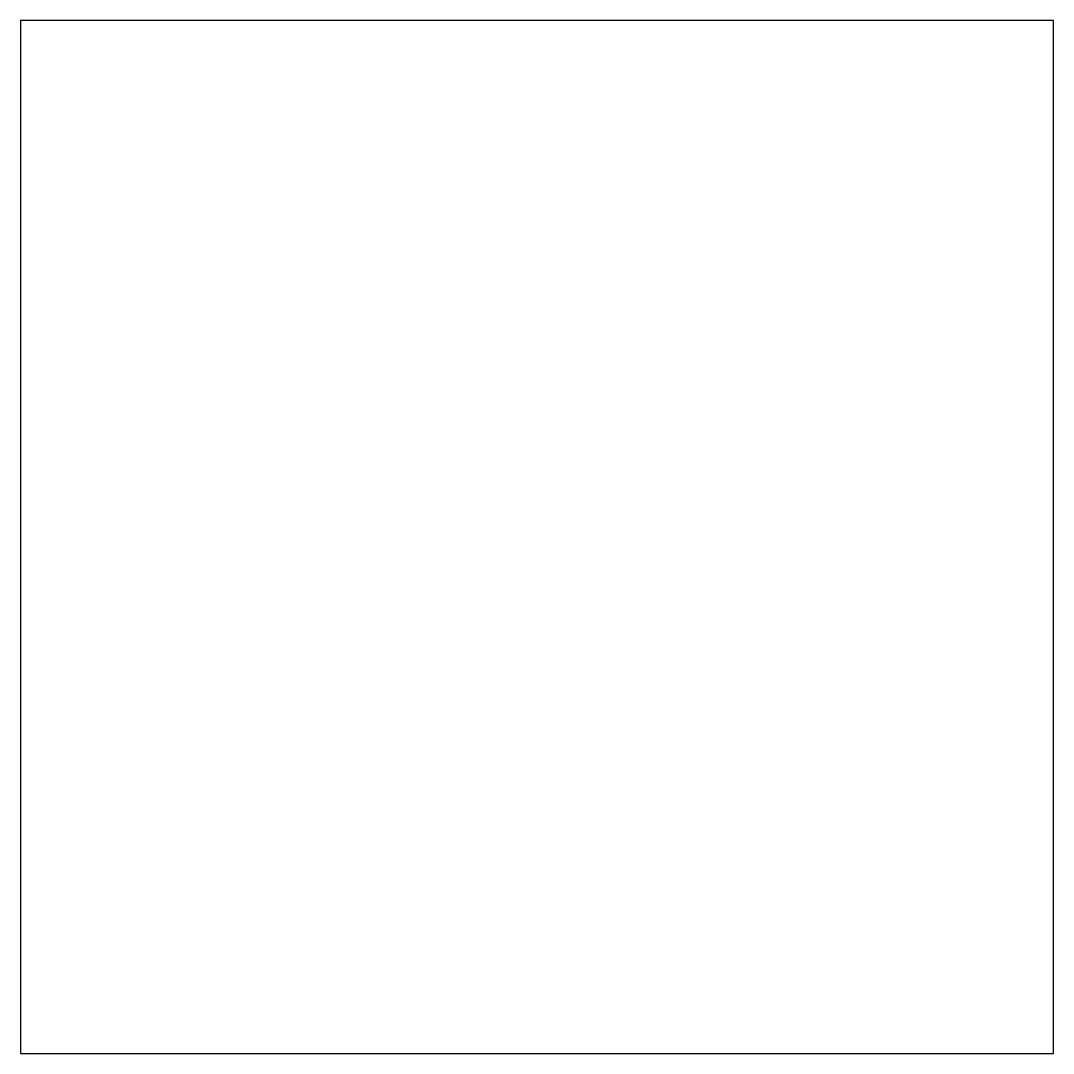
# Model space of a CAD drawing. Header units: millimetres. Extents: x -1 to 1, y -1 to 1.
import ezdxf

# ---------------------------------------------------------------- set-up
doc = ezdxf.new("R2010")
doc.units = ezdxf.units.MM
doc.layers.add('jidou1', color=3, linetype='Continuous')

msp = doc.modelspace()

# ---------------------------------------------------------------- linework, layer by layer
at = {"layer": 'jidou1', "color": 3, "linetype": 'Continuous'}
msp.add_lwpolyline([(-1, -1), (1, -1), (1, 1), (-1, 1)], close=True, dxfattribs=at)

doc.saveas('drawing.dxf')
